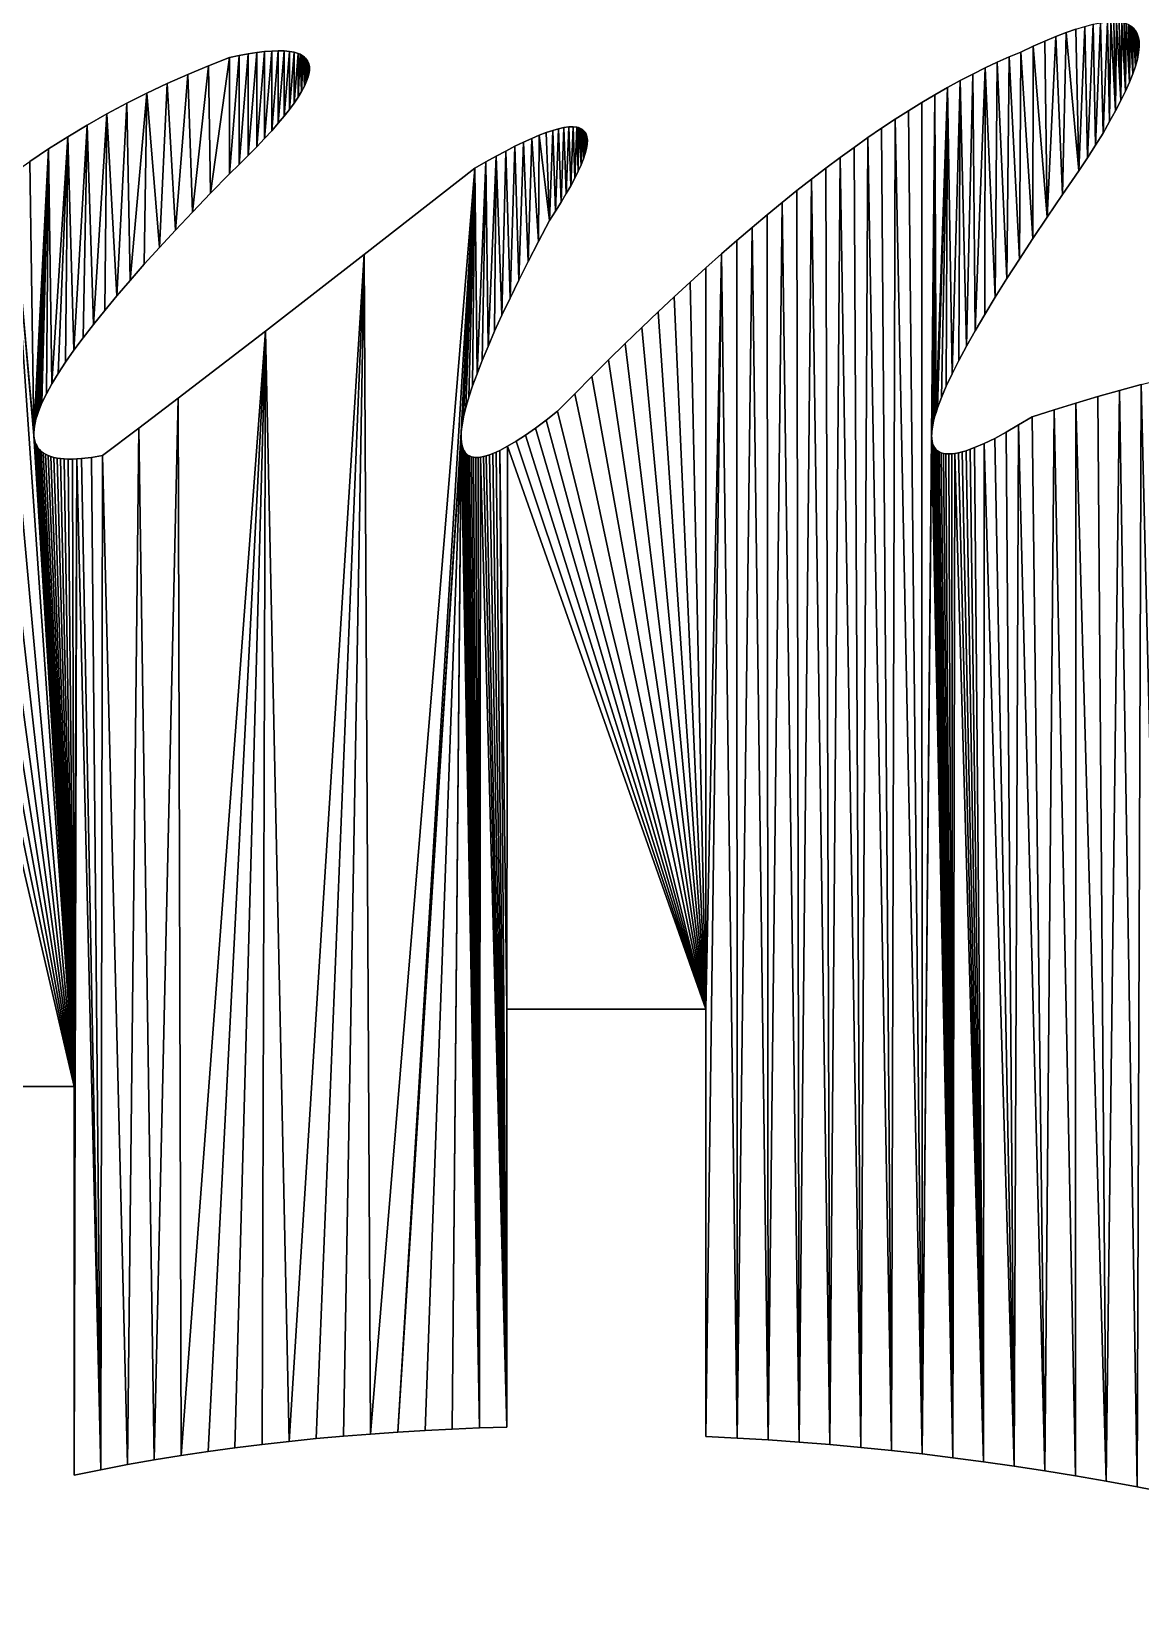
# Model space of a CAD drawing. Extents: x 10 to 917, y 10 to 841.
# Drawn here: x 105.1 to 140.4, y 176.2 to 226.8 of the extents above; entities that cross this region are included whole.
import ezdxf

# ---------------------------------------------------------------- set-up
doc = ezdxf.new("R2010")
doc.units = 0
doc.header["$MEASUREMENT"] = 0
doc.layers.get('0').update_dxf_attribs({"linetype": 'CONTINUOUS'})

msp = doc.modelspace()

# ---------------------------------------------------------------- linework, layer by layer
for p, q in [((138.065, 226.757), (137.737, 226.631)), ((138.371, 226.864), (138.065, 226.757)), ((140.313, 226.749), (140.281, 226.806)), ((140.339, 226.687), (140.313, 226.749)), ((140.36, 226.621), (140.339, 226.687)), ((112.757, 226.168), (112.528, 226.149)), ((112.966, 226.176), (112.757, 226.168)), ((113.155, 226.171), (112.966, 226.176)), ((113.324, 226.155), (113.155, 226.171)), ((137.016, 226.319), (136.623, 226.133)), ((137.387, 226.484), (137.016, 226.319)), ((137.737, 226.631), (137.387, 226.484)), ((140.375, 226.55), (140.36, 226.621)), ((140.371, 226.119), (140.382, 226.215)), ((140.385, 226.473), (140.375, 226.55)), ((140.382, 226.215), (140.389, 226.306)), ((140.389, 226.392), (140.385, 226.473)), ((140.389, 226.306), (140.389, 226.392)), ((110.745, 225.699), (110.083, 225.424)), ((111.414, 225.957), (110.745, 225.699)), ((111.722, 226.023), (111.414, 225.957)), ((112.01, 226.077), (111.722, 226.023)), ((112.279, 226.119), (112.01, 226.077)), ((112.528, 226.149), (112.279, 226.119)), ((113.473, 226.127), (113.324, 226.155)), ((113.602, 226.087), (113.473, 226.127)), ((113.66, 226.063), (113.602, 226.087)), ((113.712, 226.036), (113.66, 226.063)), ((113.759, 226.006), (113.712, 226.036)), ((113.801, 225.973), (113.759, 226.006)), ((113.839, 225.938), (113.801, 225.973)), ((113.871, 225.899), (113.839, 225.938)), ((113.898, 225.857), (113.871, 225.899)), ((113.921, 225.812), (113.898, 225.857)), ((113.938, 225.765), (113.921, 225.812)), ((113.951, 225.715), (113.938, 225.765)), ((113.958, 225.661), (113.951, 225.715)), ((135.866, 225.81), (135.479, 225.629)), ((136.247, 225.978), (135.866, 225.81)), ((136.623, 226.133), (136.247, 225.978)), ((140.187, 225.441), (140.27, 225.687)), ((140.27, 225.687), (140.331, 225.913)), ((140.331, 225.913), (140.371, 226.119)), ((110.083, 225.424), (109.428, 225.134)), ((113.802, 225.049), (113.871, 225.206)), ((113.871, 225.206), (113.921, 225.35)), ((113.921, 225.35), (113.951, 225.484)), ((113.951, 225.484), (113.958, 225.546)), ((113.961, 225.605), (113.958, 225.661)), ((113.958, 225.546), (113.961, 225.605)), ((134.688, 225.227), (134.285, 225.007)), ((135.086, 225.435), (134.688, 225.227)), ((135.479, 225.629), (135.086, 225.435)), ((139.956, 224.891), (140.082, 225.176)), ((140.082, 225.176), (140.187, 225.441)), ((108.781, 224.827), (108.141, 224.504)), ((109.428, 225.134), (108.781, 224.827)), ((113.473, 224.51), (113.603, 224.702)), ((113.603, 224.702), (113.712, 224.881)), ((113.712, 224.881), (113.802, 225.049)), ((133.876, 224.774), (133.461, 224.527)), ((134.285, 225.007), (133.876, 224.774)), ((139.809, 224.587), (139.956, 224.891)), ((107.508, 224.165), (106.882, 223.81)), ((108.141, 224.504), (107.508, 224.165)), ((113.155, 224.092), (113.324, 224.307)), ((113.324, 224.307), (113.473, 224.51)), ((133.041, 224.268), (132.616, 223.995)), ((133.461, 224.527), (133.041, 224.268)), ((139.448, 223.919), (139.639, 224.263)), ((139.639, 224.263), (139.809, 224.587)), ((106.882, 223.81), (106.264, 223.438)), ((112.757, 223.627), (112.966, 223.866)), ((112.966, 223.866), (113.155, 224.092)), ((121.709, 223.639), (121.504, 223.57)), ((121.897, 223.692), (121.709, 223.639)), ((122.067, 223.728), (121.897, 223.692)), ((122.22, 223.749), (122.067, 223.728)), ((122.356, 223.753), (122.22, 223.749)), ((122.474, 223.741), (122.356, 223.753)), ((122.526, 223.729), (122.474, 223.741)), ((122.574, 223.713), (122.526, 223.729)), ((122.618, 223.693), (122.574, 223.713)), ((122.657, 223.669), (122.618, 223.693)), ((122.692, 223.641), (122.657, 223.669)), ((122.722, 223.609), (122.692, 223.641)), ((132.185, 223.709), (131.748, 223.411)), ((132.616, 223.995), (132.185, 223.709)), ((139.236, 223.556), (139.448, 223.919)), ((106.264, 223.438), (105.653, 223.051)), ((112.279, 223.116), (112.528, 223.378)), ((112.528, 223.378), (112.757, 223.627)), ((120.507, 223.133), (120.215, 222.983)), ((120.783, 223.266), (120.507, 223.133)), ((121.041, 223.384), (120.783, 223.266)), ((121.281, 223.485), (121.041, 223.384)), ((121.504, 223.57), (121.281, 223.485)), ((122.748, 223.572), (122.722, 223.609)), ((122.77, 223.532), (122.748, 223.572)), ((122.787, 223.488), (122.77, 223.532)), ((122.8, 223.439), (122.787, 223.488)), ((122.787, 223.065), (122.809, 223.206)), ((122.809, 223.387), (122.8, 223.439)), ((122.813, 223.331), (122.809, 223.387)), ((122.809, 223.206), (122.813, 223.331)), ((131.748, 223.411), (131.306, 223.099)), ((138.746, 222.771), (139.001, 223.173)), ((139.001, 223.173), (139.236, 223.556)), ((105.653, 223.051), (105.049, 222.647)), ((111.722, 222.558), (112.011, 222.843)), ((112.011, 222.843), (112.279, 223.116)), ((119.576, 222.635), (119.231, 222.437)), ((119.904, 222.817), (119.576, 222.635)), ((120.215, 222.983), (119.904, 222.817)), ((122.615, 222.544), (122.69, 222.734)), ((122.69, 222.734), (122.747, 222.907)), ((122.747, 222.907), (122.787, 223.065)), ((130.859, 222.774), (130.406, 222.436)), ((131.306, 223.099), (130.859, 222.774)), ((138.468, 222.349), (138.746, 222.771)), ((110.809, 221.64), (111.414, 222.261)), ((111.414, 222.261), (111.722, 222.558)), ((119.231, 222.437), (115.707, 219.687)), ((122.413, 222.117), (122.523, 222.339)), ((122.523, 222.339), (122.615, 222.544)), ((130.406, 222.436), (129.948, 222.085)), ((137.948, 221.598), (138.468, 222.349)), ((110.235, 221.04), (110.809, 221.64)), ((121.98, 221.354), (122.142, 221.625)), ((122.142, 221.625), (122.286, 221.879)), ((122.286, 221.879), (122.413, 222.117)), ((129.484, 221.721), (129.014, 221.344)), ((129.948, 222.085), (129.484, 221.721)), ((121.8, 221.068), (121.98, 221.354)), ((129.014, 221.344), (128.539, 220.954)), ((137.459, 220.88), (137.948, 221.598)), ((109.691, 220.463), (110.235, 221.04)), ((121.255, 220.101), (121.603, 220.765)), ((121.603, 220.765), (121.8, 221.068)), ((128.539, 220.954), (128.059, 220.551)), ((137, 220.194), (137.459, 220.88)), ((109.179, 219.907), (109.691, 220.463)), ((120.93, 219.468), (121.255, 220.101)), ((127.573, 220.134), (127.082, 219.705)), ((128.059, 220.551), (127.573, 220.134)), ((136.571, 219.541), (137, 220.194)), ((108.698, 219.374), (109.179, 219.907)), ((115.707, 219.687), (112.555, 217.245)), ((127.082, 219.705), (126.585, 219.263)), ((108.247, 218.862), (108.698, 219.374)), ((120.627, 218.865), (120.93, 219.468)), ((126.585, 219.263), (126.083, 218.807)), ((136.173, 218.921), (136.571, 219.541)), ((107.827, 218.373), (108.247, 218.862)), ((120.348, 218.293), (120.627, 218.865)), ((126.083, 218.807), (125.575, 218.339)), ((135.806, 218.333), (136.173, 218.921)), ((107.439, 217.905), (107.827, 218.373)), ((120.092, 217.751), (120.348, 218.293)), ((125.575, 218.339), (125.062, 217.857)), ((135.469, 217.778), (135.806, 218.333)), ((107.081, 217.46), (107.439, 217.905)), ((119.859, 217.24), (120.092, 217.751)), ((125.062, 217.857), (124.543, 217.363)), ((135.163, 217.256), (135.469, 217.778)), ((106.754, 217.036), (107.081, 217.46)), ((112.555, 217.245), (109.777, 215.111)), ((119.649, 216.76), (119.859, 217.24)), ((124.543, 217.363), (124.018, 216.855)), ((134.887, 216.767), (135.163, 217.256)), ((106.192, 216.255), (106.458, 216.635)), ((106.458, 216.635), (106.754, 217.036)), ((119.462, 216.31), (119.649, 216.76)), ((124.018, 216.855), (123.489, 216.334)), ((134.642, 216.309), (134.887, 216.767)), ((105.958, 215.898), (106.192, 216.255)), ((119.297, 215.891), (119.462, 216.31)), ((123.489, 216.334), (122.953, 215.8)), ((134.428, 215.885), (134.642, 216.309)), ((105.582, 215.249), (105.754, 215.562)), ((105.754, 215.562), (105.958, 215.898)), ((119.156, 215.502), (119.297, 215.891)), ((122.953, 215.8), (122.413, 215.253)), ((134.243, 215.493), (134.428, 215.885)), ((140.454, 215.542), (139.764, 215.356)), ((105.44, 214.957), (105.582, 215.249)), ((109.777, 215.111), (108.529, 214.16)), ((118.943, 214.817), (119.038, 215.144)), ((119.038, 215.144), (119.156, 215.502)), ((122.413, 215.253), (121.866, 214.693)), ((133.967, 214.808), (134.09, 215.134)), ((134.09, 215.134), (134.243, 215.493)), ((139.07, 215.16), (138.375, 214.955)), ((139.764, 215.356), (139.07, 215.16)), ((105.249, 214.44), (105.286, 214.561)), ((105.286, 214.561), (105.329, 214.688)), ((105.329, 214.688), (105.381, 214.82)), ((105.381, 214.82), (105.44, 214.957)), ((118.87, 214.52), (118.943, 214.817)), ((121.866, 214.693), (121.502, 214.409)), ((133.874, 214.514), (133.917, 214.657)), ((133.917, 214.657), (133.967, 214.808)), ((137.676, 214.741), (136.975, 214.517)), ((138.375, 214.955), (137.676, 214.741)), ((105.182, 214.011), (105.187, 214.11)), ((105.187, 214.11), (105.2, 214.215)), ((105.2, 214.215), (105.221, 214.325)), ((105.221, 214.325), (105.249, 214.44)), ((108.529, 214.16), (107.373, 213.286)), ((118.795, 214.018), (118.805, 214.132)), ((118.805, 214.132), (118.821, 214.254)), ((118.821, 214.254), (118.87, 214.52)), ((121.16, 214.155), (120.842, 213.932)), ((121.502, 214.409), (121.16, 214.155)), ((133.777, 213.923), (133.781, 214.025)), ((133.781, 214.025), (133.793, 214.135)), ((133.793, 214.135), (133.812, 214.253)), ((133.812, 214.253), (133.84, 214.38)), ((133.84, 214.38), (133.874, 214.514)), ((136.152, 214.027), (135.786, 213.831)), ((136.548, 214.256), (136.152, 214.027)), ((136.975, 214.517), (136.548, 214.256)), ((105.185, 213.918), (105.182, 214.011)), ((105.195, 213.83), (105.185, 213.918)), ((105.213, 213.747), (105.195, 213.83)), ((105.238, 213.67), (105.213, 213.747)), ((105.272, 213.599), (105.238, 213.67)), ((105.313, 213.533), (105.272, 213.599)), ((105.362, 213.472), (105.313, 213.533)), ((118.79, 213.912), (118.795, 214.018)), ((118.792, 213.813), (118.79, 213.912)), ((118.799, 213.722), (118.792, 213.813)), ((118.811, 213.639), (118.799, 213.722)), ((118.83, 213.563), (118.811, 213.639)), ((118.854, 213.495), (118.83, 213.563)), ((120.273, 213.577), (120.024, 213.446)), ((120.546, 213.739), (120.273, 213.577)), ((120.842, 213.932), (120.546, 213.739)), ((133.78, 213.829), (133.777, 213.923)), ((133.791, 213.743), (133.78, 213.829)), ((133.81, 213.666), (133.791, 213.743)), ((133.836, 213.597), (133.81, 213.666)), ((133.87, 213.535), (133.836, 213.597)), ((133.912, 213.482), (133.87, 213.535)), ((135.147, 213.537), (135.006, 213.483)), ((135.451, 213.667), (135.147, 213.537)), ((135.786, 213.831), (135.451, 213.667)), ((105.418, 213.417), (105.362, 213.472)), ((105.483, 213.368), (105.418, 213.417)), ((105.555, 213.324), (105.483, 213.368)), ((105.634, 213.285), (105.555, 213.324)), ((105.722, 213.252), (105.634, 213.285)), ((105.817, 213.225), (105.722, 213.252)), ((105.92, 213.203), (105.817, 213.225)), ((106.03, 213.186), (105.92, 213.203)), ((106.149, 213.175), (106.03, 213.186)), ((106.275, 213.17), (106.149, 213.175)), ((106.408, 213.17), (106.275, 213.17)), ((106.55, 213.175), (106.408, 213.17)), ((106.699, 213.186), (106.55, 213.175)), ((107.021, 213.225), (106.699, 213.186)), ((107.373, 213.286), (107.021, 213.225)), ((118.884, 213.434), (118.854, 213.495)), ((118.92, 213.382), (118.884, 213.434)), ((118.961, 213.337), (118.92, 213.382)), ((119.009, 213.299), (118.961, 213.337)), ((119.062, 213.269), (119.009, 213.299)), ((119.12, 213.247), (119.062, 213.269)), ((119.185, 213.232), (119.12, 213.247)), ((119.255, 213.226), (119.185, 213.232)), ((119.331, 213.226), (119.255, 213.226)), ((119.413, 213.235), (119.331, 213.226)), ((119.5, 213.251), (119.413, 213.235)), ((119.593, 213.274), (119.5, 213.251)), ((119.692, 213.306), (119.593, 213.274)), ((119.797, 213.345), (119.692, 213.306)), ((119.907, 213.391), (119.797, 213.345)), ((120.024, 213.446), (119.907, 213.391)), ((133.961, 213.438), (133.912, 213.482)), ((134.018, 213.401), (133.961, 213.438)), ((134.082, 213.372), (134.018, 213.401)), ((134.154, 213.352), (134.082, 213.372)), ((134.234, 213.34), (134.154, 213.352)), ((134.321, 213.336), (134.234, 213.34)), ((134.416, 213.34), (134.321, 213.336)), ((134.519, 213.352), (134.416, 213.34)), ((134.629, 213.373), (134.519, 213.352)), ((134.747, 213.402), (134.629, 213.373)), ((134.873, 213.438), (134.747, 213.402)), ((135.006, 213.483), (134.873, 213.438)), ((120.245, 182.337), (120.245, 195.645)), ((120.245, 195.645), (126.586, 195.645)), ((126.586, 195.645), (126.588, 182.034)), ((100.13, 193.181), (106.471, 193.181)), ((106.471, 193.181), (106.471, 180.803)), ((115.907, 182.116), (116.774, 182.176)), ((116.774, 182.176), (117.642, 182.228)), ((117.642, 182.228), (118.509, 182.272)), ((118.509, 182.272), (119.377, 182.308)), ((119.377, 182.308), (120.245, 182.337)), ((110.729, 181.561), (111.588, 181.679)), ((111.588, 181.679), (112.449, 181.786)), ((112.449, 181.786), (113.312, 181.883)), ((113.312, 181.883), (114.176, 181.97)), ((114.176, 181.97), (115.041, 182.048)), ((115.041, 182.048), (115.907, 182.116)), ((126.588, 182.034), (127.58, 181.987)), ((127.58, 181.987), (128.569, 181.928)), ((128.569, 181.928), (129.555, 181.86)), ((129.555, 181.86), (130.538, 181.781)), ((130.538, 181.781), (131.518, 181.691)), ((131.518, 181.691), (132.497, 181.591)), ((107.317, 180.979), (108.166, 181.142)), ((108.166, 181.142), (109.018, 181.293)), ((109.018, 181.293), (109.872, 181.433)), ((109.872, 181.433), (110.729, 181.561)), ((132.497, 181.591), (133.474, 181.482)), ((133.474, 181.482), (134.45, 181.362)), ((134.45, 181.362), (135.427, 181.232)), ((135.427, 181.232), (136.403, 181.092)), ((106.471, 180.803), (107.317, 180.979)), ((136.403, 181.092), (137.38, 180.942)), ((137.38, 180.942), (138.358, 180.783)), ((138.358, 180.783), (139.338, 180.613)), ((139.338, 180.613), (140.32, 180.435)), ((140.32, 180.435), (141.305, 180.246))]:
    msp.add_line(p, q)

# ---------------------------------------------------------------- meshes
mesh = msp.add_polyface()
corners = [(133.917, 214.657), (133.876, 224.774), (134.285, 225.007), (133.967, 214.808), (134.09, 215.134), (134.243, 215.493), (134.428, 215.885), (134.688, 225.227), (134.642, 216.309), (134.887, 216.767), (135.086, 225.435), (135.163, 217.256), (135.479, 225.629), (135.469, 217.778), (135.806, 218.333), (135.866, 225.81), (136.173, 218.921), (136.247, 225.978), (136.571, 219.541), (136.623, 226.133), (137, 220.194), (137.016, 226.319), (137.459, 220.88), (137.737, 226.631), (137.948, 221.598), (138.065, 226.757), (138.468, 222.349), (143.864, 216.336), (143.531, 205.778), (143.188, 216.196), (143.538, 205.879), (143.559, 205.983), (143.594, 206.091), (143.643, 206.202), (143.705, 206.316), (143.781, 206.434), (143.871, 206.555), (144.538, 216.467), (137.38, 180.942), (136.975, 214.517), (137.676, 214.741), (138.358, 180.783), (138.375, 214.955), (139.338, 180.613), (139.07, 215.16), (139.764, 215.356), (140.32, 180.435), (140.454, 215.542), (141.305, 180.246), (141.141, 215.72), (141.826, 215.888), (142.293, 191.861), (142.508, 216.046), (143.537, 205.681)]
mesh.append_faces([[corners[k] for k in face] for face in [(0, 2, 3), (3, 2, 4), (4, 2, 5), (5, 2, 6), (6, 7, 8), (8, 7, 9), (9, 10, 11), (11, 12, 13), (13, 12, 14), (14, 15, 16), (16, 17, 18), (18, 19, 20), (20, 21, 22), (22, 23, 24), (24, 25, 26), (27, 28, 29), (28, 27, 30), (30, 27, 31), (31, 27, 32), (32, 27, 33), (33, 27, 34), (34, 27, 35), (35, 27, 36), (53, 52, 28)]], dxfattribs={"vtx0": -1, "vtx1": -1})
mesh.append_faces([[corners[k] for k in face] for face in [(51, 52, 53)]], dxfattribs={"vtx0": -1, "vtx1": -1, "vtx2": -1})
mesh.append_faces([[corners[k] for k in face] for face in [(0, 1, 2), (6, 2, 7), (9, 7, 10), (11, 10, 12), (14, 12, 15), (16, 15, 17), (18, 17, 19), (36, 27, 37), (38, 39, 40), (41, 40, 42), (43, 42, 44), (43, 44, 45), (46, 45, 47), (48, 47, 49), (48, 49, 50), (51, 50, 52), (28, 52, 29)]], dxfattribs={"vtx0": -1, "vtx2": -1})
mesh = msp.add_polyface()
corners = [(137, 220.194), (136.623, 226.133), (137.016, 226.319), (137.459, 220.88), (137.387, 226.484), (137.737, 226.631), (137.948, 221.598), (138.065, 226.757), (138.468, 222.349), (138.371, 226.864), (138.655, 226.952), (138.746, 222.771), (138.918, 227.02), (139.001, 223.173), (139.16, 227.068), (139.236, 223.556), (139.38, 227.097), (139.448, 223.919), (139.481, 227.104), (139.639, 224.263), (139.578, 227.106), (139.669, 227.103), (139.809, 224.587), (139.754, 227.095), (139.835, 227.083), (139.956, 224.891), (139.909, 227.065), (139.979, 227.043), (140.082, 225.176), (140.043, 227.016), (140.101, 226.983), (140.187, 225.441), (140.154, 226.946), (140.202, 226.904), (140.27, 225.687), (140.244, 226.857), (140.281, 226.806), (140.331, 225.913), (140.313, 226.749), (140.339, 226.687), (140.371, 226.119), (140.36, 226.621), (140.375, 226.55), (140.382, 226.215), (140.385, 226.473), (140.389, 226.306), (140.389, 226.392)]
mesh.append_faces([[corners[k] for k in face] for face in [(45, 44, 46)]], dxfattribs={"vtx0": -1})
mesh.append_faces([[corners[k] for k in face] for face in [(8, 10, 11), (11, 12, 13), (13, 14, 15), (15, 16, 17), (17, 18, 19), (19, 21, 22), (22, 24, 25), (25, 27, 28), (28, 30, 31), (31, 33, 34), (34, 36, 37), (37, 39, 40), (40, 42, 43), (43, 44, 45)]], dxfattribs={"vtx0": -1, "vtx1": -1})
mesh.append_faces([[corners[k] for k in face] for face in [(0, 1, 2), (3, 2, 4), (3, 4, 5), (6, 5, 7), (8, 7, 9), (8, 9, 10), (11, 10, 12), (13, 12, 14), (15, 14, 16), (17, 16, 18), (19, 18, 20), (19, 20, 21), (22, 21, 23), (22, 23, 24), (25, 24, 26), (25, 26, 27), (28, 27, 29), (28, 29, 30), (31, 30, 32), (31, 32, 33), (34, 33, 35), (34, 35, 36), (37, 36, 38), (37, 38, 39), (40, 39, 41), (40, 41, 42), (43, 42, 44)]], dxfattribs={"vtx0": -1, "vtx2": -1})
mesh = msp.add_polyface()
corners = [(119.038, 215.144), (119.231, 222.437), (119.156, 215.502), (119.297, 215.891), (119.576, 222.635), (119.462, 216.31), (119.649, 216.76), (119.904, 222.817), (119.859, 217.24), (120.092, 217.751), (120.215, 222.983), (120.348, 218.293), (120.507, 223.133), (112.279, 223.116), (112.528, 226.149), (112.528, 223.378), (112.757, 226.168), (112.757, 223.627), (112.966, 226.176), (112.966, 223.866), (113.155, 226.171), (113.155, 224.092), (113.324, 226.155), (113.324, 224.307), (113.473, 226.127), (113.473, 224.51), (113.602, 226.087), (113.603, 224.702), (113.66, 226.063), (113.712, 224.881), (113.712, 226.036), (113.759, 226.006), (113.802, 225.049), (113.801, 225.973), (113.839, 225.938), (113.871, 225.206), (113.871, 225.899), (113.898, 225.857), (113.921, 225.35), (113.921, 225.812), (113.938, 225.765), (113.951, 225.484), (113.951, 225.715), (113.958, 225.661), (113.958, 225.546), (113.961, 225.605)]
mesh.append_faces([[corners[k] for k in face] for face in [(44, 43, 45)]], dxfattribs={"vtx0": -1})
mesh.append_faces([[corners[k] for k in face] for face in [(0, 1, 2), (2, 1, 3), (3, 4, 5), (5, 4, 6), (6, 7, 8), (8, 7, 9), (9, 10, 11), (13, 14, 15), (15, 16, 17), (17, 18, 19), (19, 20, 21), (21, 22, 23), (23, 24, 25), (25, 26, 27), (27, 28, 29), (29, 31, 32), (32, 34, 35), (35, 37, 38), (38, 40, 41), (41, 43, 44)]], dxfattribs={"vtx0": -1, "vtx1": -1})
mesh.append_faces([[corners[k] for k in face] for face in [(3, 1, 4), (6, 4, 7), (9, 7, 10), (11, 10, 12), (15, 14, 16), (17, 16, 18), (19, 18, 20), (21, 20, 22), (23, 22, 24), (25, 24, 26), (27, 26, 28), (29, 28, 30), (29, 30, 31), (32, 31, 33), (32, 33, 34), (35, 34, 36), (35, 36, 37), (38, 37, 39), (38, 39, 40), (41, 40, 42), (41, 42, 43)]], dxfattribs={"vtx0": -1, "vtx2": -1})
mesh = msp.add_polyface()
corners = [(106.471, 193.181), (105.362, 213.472), (105.418, 213.417), (105.483, 213.368), (105.555, 213.324), (105.634, 213.285), (105.722, 213.252), (105.817, 213.225), (105.92, 213.203), (106.03, 213.186), (106.149, 213.175), (106.275, 213.17), (106.408, 213.17), (106.55, 213.175), (105.754, 215.562), (105.653, 223.051), (106.264, 223.438), (105.958, 215.898), (106.192, 216.255), (106.458, 216.635), (106.882, 223.81), (106.754, 217.036), (107.081, 217.46), (107.508, 224.165), (107.439, 217.905), (107.827, 218.373), (108.141, 224.504), (108.247, 218.862), (108.781, 224.827), (108.698, 219.374), (109.179, 219.907), (109.428, 225.134), (109.691, 220.463), (110.083, 225.424), (110.235, 221.04), (110.745, 225.699), (110.809, 221.64), (111.414, 225.957), (111.414, 222.261), (111.722, 226.023), (111.722, 222.558), (112.01, 226.077), (112.011, 222.843), (112.279, 226.119), (112.279, 223.116), (112.528, 226.149)]
mesh.append_faces([[corners[k] for k in face] for face in [(14, 16, 17), (17, 16, 18), (18, 16, 19), (19, 20, 21), (21, 20, 22), (22, 23, 24), (24, 23, 25), (25, 26, 27), (27, 28, 29), (29, 28, 30), (30, 31, 32), (32, 33, 34), (34, 35, 36), (36, 37, 38), (38, 39, 40), (40, 41, 42), (42, 43, 44)]], dxfattribs={"vtx0": -1, "vtx1": -1})
mesh.append_faces([[corners[k] for k in face] for face in [(0, 1, 2), (0, 2, 3), (0, 3, 4), (0, 4, 5), (0, 5, 6), (0, 6, 7), (0, 7, 8), (0, 8, 9), (0, 9, 10), (0, 10, 11), (0, 11, 12), (0, 12, 13), (14, 15, 16), (19, 16, 20), (22, 20, 23), (25, 23, 26), (27, 26, 28), (30, 28, 31), (32, 31, 33), (34, 33, 35), (36, 35, 37), (38, 37, 39), (40, 39, 41), (42, 41, 43), (44, 43, 45)]], dxfattribs={"vtx0": -1, "vtx2": -1})
mesh = msp.add_polyface()
corners = [(113.312, 181.883), (112.555, 217.245), (115.707, 219.687), (115.907, 182.116), (119.231, 222.437), (116.774, 182.176), (118.795, 214.018), (118.79, 213.912), (118.805, 214.132), (118.821, 214.254), (118.87, 214.52), (118.943, 214.817), (119.038, 215.144), (120.245, 195.645), (120.024, 213.446), (120.273, 213.577), (126.586, 195.645), (120.546, 213.739), (120.842, 213.932), (121.16, 214.155), (121.502, 214.409), (121.866, 214.693), (122.413, 215.253), (122.953, 215.8), (123.489, 216.334), (124.018, 216.855), (124.543, 217.363), (125.062, 217.857), (125.575, 218.339), (126.083, 218.807), (126.585, 219.263), (127.082, 219.705), (127.58, 181.987), (127.573, 220.134), (128.059, 220.551), (128.569, 181.928), (128.539, 220.954), (129.014, 221.344), (129.555, 181.86), (129.484, 221.721), (129.948, 222.085), (130.538, 181.781), (130.406, 222.436), (130.859, 222.774), (131.518, 181.691), (131.306, 223.099), (131.748, 223.411), (132.497, 181.591), (132.185, 223.709), (132.616, 223.995), (133.474, 181.482), (133.041, 224.268), (133.461, 224.527), (133.876, 224.774), (133.777, 213.923), (133.781, 214.025)]
mesh.append_faces([[corners[k] for k in face] for face in [(6, 4, 8), (8, 4, 9), (9, 4, 10), (10, 4, 11), (11, 4, 12), (54, 53, 55)]], dxfattribs={"vtx0": -1, "vtx1": -1})
mesh.append_faces([[corners[k] for k in face] for face in [(5, 4, 6), (50, 53, 54)]], dxfattribs={"vtx0": -1, "vtx1": -1, "vtx2": -1})
mesh.append_faces([[corners[k] for k in face] for face in [(0, 1, 2), (3, 2, 4), (5, 6, 7), (13, 14, 15), (16, 15, 17), (16, 17, 18), (16, 18, 19), (16, 19, 20), (16, 20, 21), (16, 21, 22), (16, 22, 23), (16, 23, 24), (16, 24, 25), (16, 25, 26), (16, 26, 27), (16, 27, 28), (16, 28, 29), (16, 29, 30), (16, 30, 31), (32, 31, 33), (32, 33, 34), (35, 34, 36), (35, 36, 37), (38, 37, 39), (38, 39, 40), (41, 40, 42), (41, 42, 43), (44, 43, 45), (44, 45, 46), (47, 46, 48), (47, 48, 49), (50, 49, 51), (50, 51, 52), (50, 52, 53)]], dxfattribs={"vtx0": -1, "vtx2": -1})
mesh = msp.add_polyface()
corners = [(120.348, 218.293), (120.507, 223.133), (120.627, 218.865), (120.783, 223.266), (120.93, 219.468), (121.041, 223.384), (121.255, 220.101), (121.281, 223.485), (121.603, 220.765), (121.504, 223.57), (121.709, 223.639), (121.8, 221.068), (121.897, 223.692), (121.98, 221.354), (122.067, 223.728), (122.142, 221.625), (122.22, 223.749), (122.286, 221.879), (122.356, 223.753), (122.413, 222.117), (122.474, 223.741), (122.523, 222.339), (122.526, 223.729), (122.615, 222.544), (122.574, 223.713), (122.618, 223.693), (122.69, 222.734), (122.657, 223.669), (122.692, 223.641), (122.747, 222.907), (122.722, 223.609), (122.748, 223.572), (122.787, 223.065), (122.77, 223.532), (122.787, 223.488), (122.809, 223.206), (122.8, 223.439), (122.809, 223.387), (122.813, 223.331), (133.781, 214.025), (133.876, 224.774), (133.793, 214.135), (133.812, 214.253), (133.84, 214.38), (133.874, 214.514), (133.917, 214.657)]
mesh.append_faces([[corners[k] for k in face] for face in [(35, 37, 38)]], dxfattribs={"vtx0": -1})
mesh.append_faces([[corners[k] for k in face] for face in [(0, 1, 2), (2, 3, 4), (4, 5, 6), (6, 7, 8), (8, 10, 11), (11, 12, 13), (13, 14, 15), (15, 16, 17), (17, 18, 19), (19, 20, 21), (21, 22, 23), (23, 25, 26), (26, 28, 29), (29, 31, 32), (32, 34, 35), (39, 40, 41), (41, 40, 42), (42, 40, 43), (43, 40, 44), (44, 40, 45)]], dxfattribs={"vtx0": -1, "vtx1": -1})
mesh.append_faces([[corners[k] for k in face] for face in [(2, 1, 3), (4, 3, 5), (6, 5, 7), (8, 7, 9), (8, 9, 10), (11, 10, 12), (13, 12, 14), (15, 14, 16), (17, 16, 18), (19, 18, 20), (21, 20, 22), (23, 22, 24), (23, 24, 25), (26, 25, 27), (26, 27, 28), (29, 28, 30), (29, 30, 31), (32, 31, 33), (32, 33, 34), (35, 34, 36), (35, 36, 37)]], dxfattribs={"vtx0": -1, "vtx2": -1})
mesh = msp.add_polyface()
corners = [(112.449, 181.786), (112.555, 217.245), (113.312, 181.883), (115.707, 219.687), (114.176, 181.97), (115.041, 182.048), (115.907, 182.116), (119.231, 222.437), (116.774, 182.176), (118.79, 213.912), (117.642, 182.228), (118.509, 182.272), (118.792, 213.813), (119.377, 182.308), (118.799, 213.722), (118.811, 213.639), (118.83, 213.563), (118.854, 213.495), (118.884, 213.434), (118.92, 213.382), (118.961, 213.337), (119.009, 213.299), (119.062, 213.269), (119.12, 213.247), (119.185, 213.232), (119.255, 213.226), (119.331, 213.226), (119.413, 213.235), (120.245, 182.337), (119.5, 213.251), (119.593, 213.274), (119.692, 213.306), (119.797, 213.345), (119.907, 213.391), (120.024, 213.446), (120.245, 195.645), (120.273, 213.577), (126.586, 195.645), (127.082, 219.705), (126.588, 182.034), (127.58, 181.987), (128.059, 220.551), (128.569, 181.928), (129.014, 221.344), (129.555, 181.86), (129.948, 222.085), (130.538, 181.781), (130.859, 222.774), (131.518, 181.691), (131.748, 223.411), (132.497, 181.591), (132.616, 223.995), (133.474, 181.482), (133.777, 213.923), (134.45, 181.362)]
mesh.append_faces([[corners[k] for k in face] for face in [(0, 1, 2), (2, 3, 4), (4, 3, 5), (5, 3, 6), (6, 7, 8), (8, 9, 10), (10, 9, 11), (11, 12, 13), (12, 11, 9), (13, 27, 28), (28, 34, 35), (35, 36, 37), (37, 38, 39), (39, 38, 40), (40, 41, 42), (42, 43, 44), (44, 45, 46), (46, 47, 48), (48, 49, 50), (50, 51, 52)]], dxfattribs={"vtx0": -1, "vtx1": -1})
mesh.append_faces([[corners[k] for k in face] for face in [(13, 12, 14), (13, 14, 15), (13, 15, 16), (13, 16, 17), (13, 17, 18), (13, 18, 19), (13, 19, 20), (13, 20, 21), (13, 21, 22), (13, 22, 23), (13, 23, 24), (13, 24, 25), (13, 25, 26), (13, 26, 27), (28, 27, 29), (28, 29, 30), (28, 30, 31), (28, 31, 32), (28, 32, 33), (28, 33, 34), (53, 54, 52)]], dxfattribs={"vtx0": -1, "vtx2": -1})
mesh = msp.add_polyface()
corners = [(100.475, 218.835), (100.13, 193.181), (99.936, 218.286), (106.471, 193.181), (101.022, 219.368), (101.575, 219.885), (102.136, 220.386), (102.704, 220.87), (103.28, 221.339), (103.862, 221.791), (104.452, 222.227), (105.185, 213.918), (105.182, 214.011), (105.049, 222.647), (105.195, 213.83), (105.213, 213.747), (105.238, 213.67), (105.272, 213.599), (105.313, 213.533), (105.362, 213.472), (90.029, 217.057), (90.052, 221.458), (90.068, 217.861), (90.095, 221.287), (90.108, 218.289), (90.13, 221.092), (90.141, 218.694), (90.158, 220.874), (90.166, 219.076), (90.178, 220.633), (90.184, 219.434), (90.191, 220.368), (90.194, 219.769), (90.196, 220.08), (105.653, 223.051), (105.187, 214.11), (105.2, 214.215), (105.221, 214.325), (105.249, 214.44), (105.286, 214.561), (105.329, 214.688), (105.381, 214.82), (105.44, 214.957), (105.582, 215.249), (105.754, 215.562), (90.569, 175.213), (89.766, 221.939), (89.805, 221.909), (89.842, 221.873)]
mesh.append_faces([[corners[k] for k in face] for face in [(32, 31, 33)]], dxfattribs={"vtx0": -1})
mesh.append_faces([[corners[k] for k in face] for face in [(0, 1, 2), (11, 10, 12), (20, 21, 22), (22, 23, 24), (24, 25, 26), (26, 27, 28), (28, 29, 30), (30, 31, 32), (34, 12, 13), (12, 34, 35), (35, 34, 36), (36, 34, 37), (37, 34, 38), (38, 34, 39), (39, 34, 40), (40, 34, 41), (41, 34, 42), (42, 34, 43), (43, 34, 44)]], dxfattribs={"vtx0": -1, "vtx1": -1})
mesh.append_faces([[corners[k] for k in face] for face in [(3, 10, 11)]], dxfattribs={"vtx0": -1, "vtx1": -1, "vtx2": -1})
mesh.append_faces([[corners[k] for k in face] for face in [(3, 0, 4), (3, 4, 5), (3, 5, 6), (3, 6, 7), (3, 7, 8), (3, 8, 9), (3, 9, 10), (12, 10, 13), (3, 11, 14), (3, 14, 15), (3, 15, 16), (3, 16, 17), (3, 17, 18), (3, 18, 19), (22, 21, 23), (24, 23, 25), (26, 25, 27), (28, 27, 29), (30, 29, 31), (45, 46, 47), (45, 47, 48)]], dxfattribs={"vtx0": -1, "vtx2": -1})
mesh = msp.add_polyface()
corners = [(100.13, 193.181), (100.475, 218.835), (106.471, 193.181), (106.55, 213.175), (106.471, 180.803), (107.317, 180.979), (106.699, 213.186), (107.021, 213.225), (107.373, 213.286), (108.166, 181.142), (108.529, 214.16), (109.018, 181.293), (109.777, 215.111), (109.872, 181.433), (112.555, 217.245), (110.729, 181.561), (111.588, 181.679), (112.449, 181.786), (93.158, 176.441), (92.719, 208.807), (92.835, 208.904), (92.953, 209.011), (93.074, 209.127), (93.323, 209.384), (94.029, 176.825), (93.582, 209.677), (94.028, 210.437), (94.48, 211.18), (94.901, 177.197), (94.94, 211.906), (95.775, 177.555), (95.407, 212.617), (95.882, 213.312), (96.65, 177.9), (96.363, 213.99), (96.852, 214.652), (97.523, 178.231), (97.348, 215.298), (97.851, 215.928), (98.395, 178.548), (98.362, 216.542), (98.879, 217.14), (99.264, 178.85), (99.404, 217.721), (100.13, 179.137), (99.936, 218.286)]
mesh.append_faces([[corners[k] for k in face] for face in [(0, 1, 2), (2, 3, 4), (4, 3, 5), (5, 8, 9), (9, 10, 11), (11, 12, 13), (13, 14, 15), (15, 14, 16), (16, 14, 17), (18, 23, 24), (24, 27, 28), (28, 29, 30), (30, 32, 33), (33, 35, 36), (36, 38, 39), (39, 41, 42), (42, 43, 44), (44, 45, 0)]], dxfattribs={"vtx0": -1, "vtx1": -1})
mesh.append_faces([[corners[k] for k in face] for face in [(5, 3, 6), (5, 6, 7), (5, 7, 8), (9, 8, 10), (11, 10, 12), (13, 12, 14), (18, 19, 20), (18, 20, 21), (18, 21, 22), (18, 22, 23), (24, 23, 25), (24, 25, 26), (24, 26, 27), (28, 27, 29), (30, 29, 31), (30, 31, 32), (33, 32, 34), (33, 34, 35), (36, 35, 37), (36, 37, 38), (39, 38, 40), (39, 40, 41), (42, 41, 43), (44, 43, 45)]], dxfattribs={"vtx0": -1, "vtx2": -1})
mesh = msp.add_polyface()
corners = [(134.45, 181.362), (133.777, 213.923), (133.78, 213.829), (133.791, 213.743), (133.81, 213.666), (133.836, 213.597), (133.87, 213.535), (133.912, 213.482), (133.961, 213.438), (134.018, 213.401), (134.082, 213.372), (134.154, 213.352), (134.234, 213.34), (134.321, 213.336), (134.416, 213.34), (134.519, 213.352), (135.427, 181.232), (134.629, 213.373), (134.747, 213.402), (134.873, 213.438), (135.006, 213.483), (135.147, 213.537), (135.451, 213.667), (136.403, 181.092), (135.786, 213.831), (136.152, 214.027), (136.548, 214.256), (137.38, 180.942), (136.975, 214.517), (137.676, 214.741), (138.358, 180.783), (138.375, 214.955), (139.338, 180.613), (139.764, 215.356), (140.32, 180.435), (140.454, 215.542), (141.305, 180.246), (141.826, 215.888), (142.293, 180.049), (142.293, 191.861), (143.537, 205.681), (143.558, 205.587), (148.634, 191.861), (143.592, 205.497), (143.64, 205.41), (143.702, 205.326), (143.777, 205.246), (143.867, 205.169), (143.97, 205.096)]
mesh.append_faces([[corners[k] for k in face] for face in [(0, 15, 16), (16, 22, 23), (23, 26, 27), (27, 29, 30), (30, 31, 32), (32, 33, 34), (34, 35, 36), (36, 37, 38), (38, 37, 39), (39, 41, 42)]], dxfattribs={"vtx0": -1, "vtx1": -1})
mesh.append_faces([[corners[k] for k in face] for face in [(0, 1, 2), (0, 2, 3), (0, 3, 4), (0, 4, 5), (0, 5, 6), (0, 6, 7), (0, 7, 8), (0, 8, 9), (0, 9, 10), (0, 10, 11), (0, 11, 12), (0, 12, 13), (0, 13, 14), (0, 14, 15), (16, 15, 17), (16, 17, 18), (16, 18, 19), (16, 19, 20), (16, 20, 21), (16, 21, 22), (23, 22, 24), (23, 24, 25), (23, 25, 26), (27, 26, 28), (39, 40, 41), (42, 41, 43), (42, 43, 44), (42, 44, 45), (42, 45, 46), (42, 46, 47), (42, 47, 48)]], dxfattribs={"vtx0": -1, "vtx2": -1})

doc.saveas('drawing.dxf')
